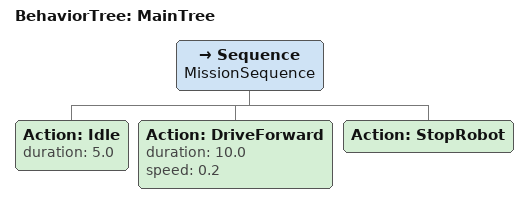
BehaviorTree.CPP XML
<!-- Generated on 2025-12-19 02:24:09 -->
<!-- Prompt: Attendre 5s, avancer 2m, puis s'arrêter. -->
<!-- Model: mistral-large-latest -->
<!-- API base: https://api.mistral.ai/v1 -->
<root BTCPP_format="4" main_tree_to_execute="MainTree">
  <BehaviorTree ID="MainTree">
    <Sequence name="MissionSequence">
      <!-- Attente initiale -->
      <Action ID="Idle" duration="5.0" />
      <!-- Avance de 2m à 0.2m/s -->
      <Action ID="DriveForward" duration="10.0" speed="0.2" />
      <!-- Arrêt final -->
      <Action ID="StopRobot" />
    </Sequence>
  </BehaviorTree>
</root>
